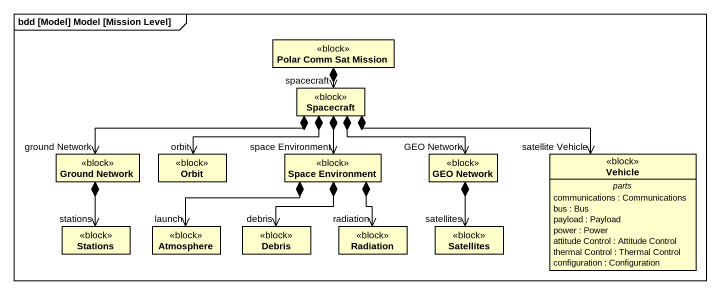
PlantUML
@startuml
mainframe bdd [Model] Model [Mission Level]
hide circle
hide empty members
class "Polar Comm Sat Mission" as Polar_Comm_Sat_Mission <<block>>
class Spacecraft <<block>>
class "Ground Network" as Ground_Network <<block>>
class Orbit <<block>>
class "Space Environment" as Space_Environment <<block>>
class "GEO Network" as GEO_Network <<block>>
class Vehicle <<block>> {
  -- parts --
  communications : Communications
  bus : Bus
  payload : Payload
  power : Power
  attitude Control : Attitude Control
  thermal Control : Thermal Control
  configuration : Configuration
}
class Stations <<block>>
class Atmosphere <<block>>
class Debris <<block>>
class Radiation <<block>>
class Satellites <<block>>
Polar_Comm_Sat_Mission *--> "spacecraft" Spacecraft
Spacecraft *-left-> "ground Network" Ground_Network
Spacecraft *-left-> "orbit" Orbit
Spacecraft *--> "space Environment" Space_Environment
Spacecraft *-right-> "GEO Network" GEO_Network
Spacecraft *-right-> "satellite Vehicle" Vehicle
Ground_Network *--> "stations" Stations
Space_Environment *-left-> "launch" Atmosphere
Space_Environment *--> "debris" Debris
Space_Environment *--> "radiation" Radiation
GEO_Network *--> "satellites" Satellites
@enduml
